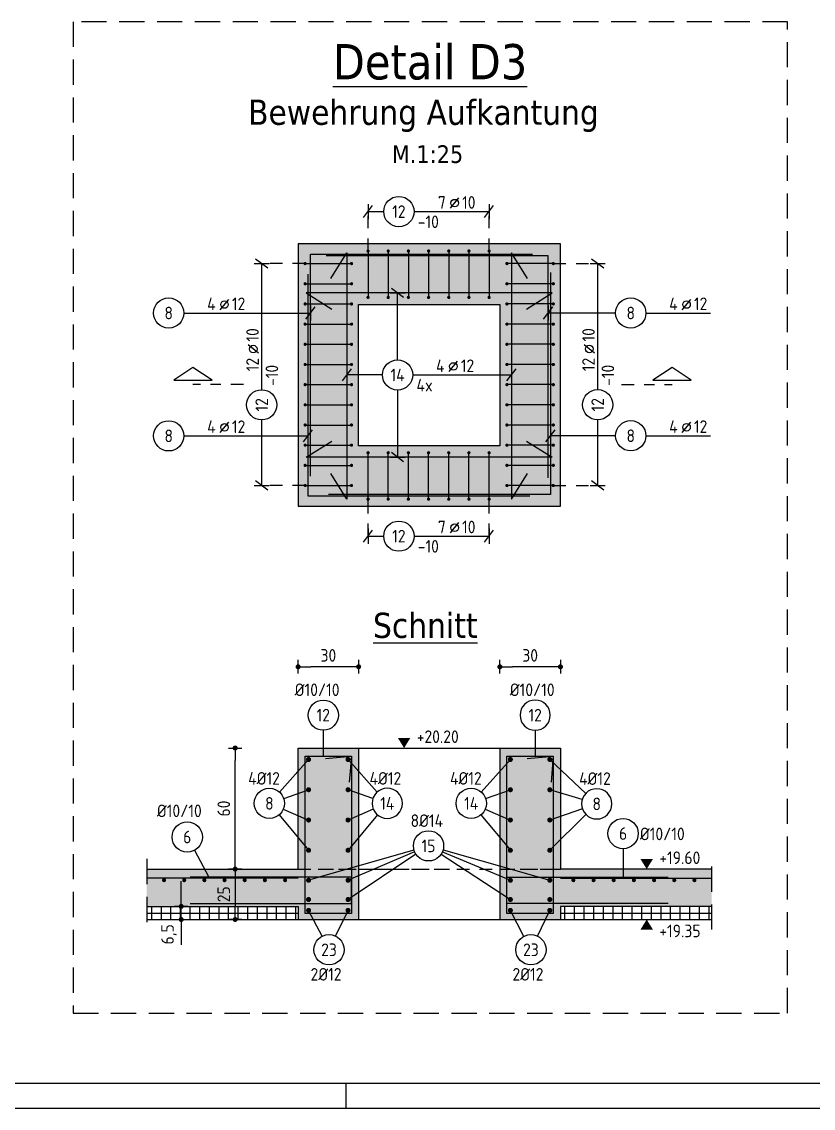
# Model space of a CAD drawing. Extents: x -25 to 84, y -4 to 31.
# Drawn here: x 18.23 to 26.08, y 0 to 10.77 of the extents above; entities that cross this region are included whole.
import ezdxf
from ezdxf.enums import TextEntityAlignment as Align

# ---------------------------------------------------------------- set-up
doc = ezdxf.new("R2010")
doc.units = 0
doc.header["$LTSCALE"] = 0.5
doc.header["$PDSIZE"] = 0.15
for name, pattern in [('AUSGEZOGEN', [1000.01, 1000, 0.01]), ('DASHDOTSMALL', [1.05, 0.5, -0.25, 0.05, -0.25]), ('DASHED', [0.75, 0.5, -0.25]), ('DOT', [0.175, 0.05, -0.125]), ('HIDDEN', [0.375, 0.25, -0.125]), ('STRICHLINIE', [0.75, 0.5, -0.25]), ('STRICHPUNKT2', [0.55, 0.25, -0.125, 0.05, -0.125]), ('VERDECKT', [0.375, 0.25, -0.125])]:
    doc.linetypes.add(name, pattern=pattern)
for name, color, linetype in [('BETON', 7, 'Continuous'), ('DETAIL', 7, 'Continuous'), ('DRUEBER', 7, 'Continuous'), ('grau_mittel', 7, 'Continuous'), ('Halbfertigteile', 7, 'Continuous'), ('HILFE', 7, 'Continuous'), ('koten', 7, 'Continuous'), ('MASSE', 7, 'Continuous'), ('OBJEKT', 7, 'Continuous'), ('RAHMEN', 7, 'Continuous'), ('RND', 7, 'Continuous'), ('SCHNITTE', 7, 'Continuous'), ('TEXT', 7, 'Continuous'), ('VERDECKT', 7, 'Continuous')]:
    doc.layers.add(name, color=color, linetype=linetype)
doc.styles.add('helv', font='tahoma.ttf')
doc.styles.add('txt', font='isocp.shx')
doc.dimstyles.new('DOT_I', dxfattribs={"dimscale": 0.5, "dimtxt": 0.25, "dimasz": 0.25, "dimexe": 0.1, "dimexo": 0.3, "dimgap": 0.1, "dimtad": 1, "dimdec": 3, "dimzin": 3, "dimtxsty": 'txt', "dimblk": 'DOT', "dimblk1": 'DOT', "dimblk2": 'DOT', "dimsah": 1, "dimcen": 0.1, "dimse1": 1, "dimse2": 1, "dimazin": 0, "dimtfac": 1, "dimtdec": 4, "dimtix": 1, "dimtmove": 2, "dimatfit": 3, "dimfxl": 0, "dimtvp": 1, "dimtolj": 1, "dimtzin": 0, "dimarcsym": 0})

# ---------------------------------------------------------------- blocks, each defined once
blk = doc.blocks.new('okrd_o')
at = {"layer": 'koten', "color": 7, "linetype": 'Continuous'}
blk.add_solid([(-0.125, 0.202), (0.125, 0.202), (0, 0)], dxfattribs=at)
at = {"layer": 'koten', "style": 'txt'}
blk.add_attdef('OKRD', (0.25, 0.1), '', height=0.25, dxfattribs=at)
blk = doc.blocks.new('DOT')
at = {"layer": 'MASSE', "color": 7, "linetype": 'Continuous'}
for p, q in [((0, 0), (-1, 0)), ((0, 0.54), (0, -0.54))]:
    blk.add_line(p, q, dxfattribs=at)
at = {"layer": 'MASSE', "color": 7, "linetype": 'Continuous', "const_width": 0.2}
blk.add_lwpolyline([(-0.1, 0, 1), (0.1, 0, 1)], format="xyb", close=True, dxfattribs=at)
blk = doc.blocks.new('*D47')
at = {"layer": 'Defpoints', "color": 0, "linetype": 'AUSGEZOGEN', "transparency": 16777216}
for p in [(20.35, 2.371), (20.35, 1.871), (20.35, 1.871)]:
    blk.add_point(p, dxfattribs=at)
at = {"layer": 'MASSE', "color": 0, "linetype": 'AUSGEZOGEN', "lineweight": -2, "transparency": 16777216}
blk.add_line((20.35, 2.246), (20.35, 1.996), dxfattribs=at)
at = {"layer": 'MASSE', "color": 0, "linetype": 'AUSGEZOGEN', "lineweight": -2, "transparency": 16777216, "xscale": 0.125, "yscale": 0.125, "zscale": 0.125}
for p, rotation in [((20.35, 2.371), 90), ((20.35, 1.871), 270)]:
    blk.add_blockref('DOT', p, dxfattribs=dict(at, rotation=rotation))
at = {"layer": 'MASSE', "color": 0, "linetype": 'AUSGEZOGEN', "transparency": 16777216, "insert": (20.237, 2.121), "char_height": 0.125, "attachment_point": 5, "rotation": 90, "style": 'txt'}
blk.add_mtext('\\A1;25', dxfattribs=at)
blk = doc.blocks.new('*D48')
at = {"layer": 'Defpoints', "color": 0, "linetype": 'AUSGEZOGEN', "transparency": 16777216}
for p in [(20.35, 3.571), (20.35, 3.571), (20.35, 2.371)]:
    blk.add_point(p, dxfattribs=at)
at = {"layer": 'MASSE', "color": 0, "linetype": 'AUSGEZOGEN', "lineweight": -2, "transparency": 16777216}
blk.add_line((20.35, 2.496), (20.35, 3.446), dxfattribs=at)
at = {"layer": 'MASSE', "color": 0, "linetype": 'AUSGEZOGEN', "lineweight": -2, "transparency": 16777216, "xscale": 0.125, "yscale": 0.125, "zscale": 0.125}
for p, rotation in [((20.35, 3.571), 90), ((20.35, 2.371), 270)]:
    blk.add_blockref('DOT', p, dxfattribs=dict(at, rotation=rotation))
at = {"layer": 'MASSE', "color": 0, "linetype": 'AUSGEZOGEN', "transparency": 16777216, "insert": (20.237, 2.971), "char_height": 0.125, "attachment_point": 5, "rotation": 90, "style": 'txt'}
blk.add_mtext('\\A1;60', dxfattribs=at)
blk = doc.blocks.new('SCHN-2')
at = {"layer": 'SCHNITTE', "color": 6, "linetype": 'Continuous'}
blk.add_lwpolyline([(0.378, 0.088), (0, 0.34), (-0.378, 0.088)], close=True, dxfattribs=at)
at = {"layer": 'SCHNITTE', "color": 1, "linetype": 'DASHDOTSMALL', "style": 'helv'}
blk.add_attdef('SCHN-2', text='', height=0.35, dxfattribs=at).set_placement((0, 0.45), align=Align.CENTER)
blk = doc.blocks.new('*D49')
at = {"layer": 'Defpoints', "color": 0, "linetype": 'AUSGEZOGEN', "transparency": 16777216}
for p in [(20.974, 4.376), (20.974, 4.376), (21.574, 4.376)]:
    blk.add_point(p, dxfattribs=at)
at = {"layer": 'MASSE', "color": 0, "linetype": 'AUSGEZOGEN', "lineweight": -2, "transparency": 16777216}
blk.add_line((21.449, 4.376), (21.099, 4.376), dxfattribs=at)
at = {"layer": 'MASSE', "color": 0, "linetype": 'AUSGEZOGEN', "lineweight": -2, "transparency": 16777216, "xscale": 0.125, "yscale": 0.125, "zscale": 0.125, "rotation": 180}
blk.add_blockref('DOT', (20.974, 4.376), dxfattribs=at)
at = {"layer": 'MASSE', "color": 0, "linetype": 'AUSGEZOGEN', "lineweight": -2, "transparency": 16777216, "xscale": 0.125, "yscale": 0.125, "zscale": 0.125}
blk.add_blockref('DOT', (21.574, 4.376), dxfattribs=at)
at = {"layer": 'MASSE', "color": 0, "linetype": 'AUSGEZOGEN', "transparency": 16777216, "insert": (21.274, 4.489), "char_height": 0.125, "attachment_point": 5, "style": 'txt'}
blk.add_mtext('\\A1;30', dxfattribs=at)
blk = doc.blocks.new('*D50')
at = {"layer": 'Defpoints', "color": 0, "linetype": 'AUSGEZOGEN', "transparency": 16777216}
for p in [(22.974, 4.376), (22.974, 4.376), (23.574, 4.376)]:
    blk.add_point(p, dxfattribs=at)
at = {"layer": 'MASSE', "color": 0, "linetype": 'AUSGEZOGEN', "lineweight": -2, "transparency": 16777216}
blk.add_line((23.449, 4.376), (23.099, 4.376), dxfattribs=at)
at = {"layer": 'MASSE', "color": 0, "linetype": 'AUSGEZOGEN', "lineweight": -2, "transparency": 16777216, "xscale": 0.125, "yscale": 0.125, "zscale": 0.125, "rotation": 180}
blk.add_blockref('DOT', (22.974, 4.376), dxfattribs=at)
at = {"layer": 'MASSE', "color": 0, "linetype": 'AUSGEZOGEN', "lineweight": -2, "transparency": 16777216, "xscale": 0.125, "yscale": 0.125, "zscale": 0.125}
blk.add_blockref('DOT', (23.574, 4.376), dxfattribs=at)
at = {"layer": 'MASSE', "color": 0, "linetype": 'AUSGEZOGEN', "transparency": 16777216, "insert": (23.274, 4.489), "char_height": 0.125, "attachment_point": 5, "style": 'txt'}
blk.add_mtext('\\A1;30', dxfattribs=at)
blk = doc.blocks.new('lei_gre')
at = {"layer": 'RND', "color": 7, "linetype": 'Continuous'}
for p, q in [((-0.09, -0.12), (0.09, 0.12)), ((0, 0.15), (0, -0.15))]:
    blk.add_line(p, q, dxfattribs=at)
blk = doc.blocks.new('RND_LEI')
at = {"layer": 'RND', "color": 7, "linetype": 'Continuous'}
blk.add_line((1.022, 0.066), (1.19, 0.27), dxfattribs=at)
for centre, radius in [((0, 0), 0.3), ((1.106, 0.168), 0.075)]:
    blk.add_circle(centre, radius, dxfattribs=at)
at = {"layer": 'RND', "color": 7, "linetype": 'Continuous', "style": 'txt'}
blk.add_attdef('ANZ', text='', height=0.25, dxfattribs=at).set_placement((0.931, 0.057), align=Align.RIGHT)
for tag, p in [('DUM', (1.253, 0.057)), ('ABSTD', (1.674, 0.057)), ('POSTXT', (0.374, -0.327))]:
    blk.add_attdef(tag, p, '', height=0.25, dxfattribs=at)
blk.add_attdef('POSL', text='', height=0.25, dxfattribs=at).set_placement((0, 0), align=Align.MIDDLE)
blk = doc.blocks.new('RND_HIN')
at = {"layer": 'RND', "color": 7, "linetype": 'Continuous'}
blk.add_circle((0, 0), 0.3, dxfattribs=at)
at = {"layer": 'RND', "color": 7, "linetype": 'Continuous', "style": 'txt'}
blk.add_attdef('POSI', text='', height=0.25, dxfattribs=at).set_placement((0, 0), align=Align.MIDDLE)
blk = doc.blocks.new('*D105')
at = {"layer": 'Defpoints', "color": 0, "linetype": 'AUSGEZOGEN', "transparency": 16777216}
for p in [(19.815, 2.001), (19.815, 2.001), (19.815, 1.871)]:
    blk.add_point(p, dxfattribs=at)
at = {"layer": 'MASSE', "color": 0, "linetype": 'AUSGEZOGEN', "lineweight": -2, "transparency": 16777216}
for p, q in [((19.815, 2.126), (19.815, 2.251)), ((19.815, 1.871), (19.815, 2.001)), ((19.815, 1.746), (19.815, 1.621))]:
    blk.add_line(p, q, dxfattribs=at)
at = {"layer": 'MASSE', "color": 0, "linetype": 'AUSGEZOGEN', "lineweight": -2, "transparency": 16777216, "xscale": 0.125, "yscale": 0.125, "zscale": 0.125}
for p, rotation in [((19.815, 2.001), 270), ((19.815, 1.871), 90)]:
    blk.add_blockref('DOT', p, dxfattribs=dict(at, rotation=rotation))
at = {"layer": 'MASSE', "color": 0, "linetype": 'AUSGEZOGEN', "transparency": 16777216, "insert": (19.694, 1.724), "char_height": 0.125, "attachment_point": 5, "rotation": 90, "style": 'txt'}
blk.add_mtext('\\A1;6,5', dxfattribs=at)
blk = doc.blocks.new('A1-35-0')
at = {"layer": 'RAHMEN', "color": 5}
blk.add_line((2, 0.5), (118.4, 0.5), dxfattribs=at)
at = {"layer": 'RAHMEN', "color": 7}
blk.add_line((42.9, 0), (42.9, 0.5), dxfattribs=at)
at = {"layer": 'RAHMEN'}
blk.add_line((0, 0), (118.9, 0), dxfattribs=at)

msp = doc.modelspace()

# ---------------------------------------------------------------- hatches: boundary and pattern name
at = {"layer": 'grau_mittel'}
h = msp.add_hatch(color=61, dxfattribs=at)
h.paths.add_polyline_path([(20.9735, 5.9674), (23.5735, 5.9674), (23.5735, 8.5674), (20.9735, 8.5674)])
h.paths.add_polyline_path([(22.9735, 6.5674), (22.9735, 7.9674), (21.5735, 7.9674), (21.5735, 6.5674)], flags=16)
h = msp.add_hatch(color=61, dxfattribs=at)
h.paths.add_polyline_path([(20.9735, 2.0008), (20.9735, 1.8708), (21.5735, 1.8708), (21.5735, 3.5708), (20.9735, 3.5708), (20.9735, 2.3708), (19.4735, 2.3708), (19.4735, 2.0008)])
h.paths.add_polyline_path([(23.5735, 2.0008), (25.0735, 2.0008), (25.0735, 2.3708), (23.5735, 2.3708), (23.5735, 3.5708), (22.9735, 3.5708), (22.9735, 1.8708), (23.5735, 1.8708)])
at = {"layer": 'Halbfertigteile', "linetype": 'AUSGEZOGEN', "transparency": 33554687}
h = msp.add_hatch(dxfattribs=at)
h.set_pattern_fill('ANSI37', color=171, scale=0.03, angle=135, style=0)
h.set_pattern_definition([(180, (34.85832, 17.07949), (-7e-18, -0.09525), []), (270, (34.85832, 17.07949), (0.09525, -2e-17), [])])
h.paths.add_polyline_path([(20.9735, 2.0008), (19.4735, 2.0008), (19.4735, 1.8708), (20.9735, 1.8708)])
h.paths.add_polyline_path([(25.0735, 2.0008), (23.5735, 2.0008), (23.5735, 1.8708), (25.0735, 1.8708)])

# ---------------------------------------------------------------- linework, layer by layer
at = {"layer": 'BETON', "color": 6, "linetype": 'AUSGEZOGEN'}
for p, q in [((23.5735, 8.5674), (20.9735, 8.5674)), ((20.9735, 8.5674), (20.9735, 5.9674)), ((23.5735, 5.9674), (23.5735, 8.5674)), ((20.9735, 5.9674), (23.5735, 5.9674)), ((20.9735, 3.5708), (21.5735, 3.5708)), ((20.9735, 2.3708), (20.9735, 3.5708)), ((21.5735, 3.5708), (21.5735, 1.8708)), ((22.9735, 3.5708), (23.5735, 3.5708)), ((22.9735, 3.5708), (22.9735, 1.8708)), ((23.5735, 3.5708), (23.5735, 2.3708)), ((19.4735, 2.3708), (20.9735, 2.3708)), ((25.0735, 2.3708), (23.5735, 2.3708)), ((19.4735, 2.0008), (20.9735, 2.0008)), ((20.9735, 2.0008), (20.9735, 1.8708)), ((25.0735, 2.0008), (23.5735, 2.0008)), ((23.5735, 2.0008), (23.5735, 1.8708)), ((19.4735, 1.8708), (21.5735, 1.8708)), ((22.9735, 1.8708), (25.0735, 1.8708))]:
    msp.add_line(p, q, dxfattribs=at)
msp.add_lwpolyline([(21.5735, 7.9674), (22.9735, 7.9674), (22.9735, 6.5674), (21.5735, 6.5674)], close=True, dxfattribs=at)
at = {"layer": 'DETAIL', "color": 102, "linetype": 'STRICHLINIE'}
msp.add_lwpolyline([(18.744, 10.7699), (18.744, 0.9433), (25.8254, 0.9433), (25.8254, 10.7699)], close=True, dxfattribs=at)
at = {"layer": 'DRUEBER', "color": 7, "linetype": 'DOT'}
msp.add_line((20.9735, 2.3708), (23.5735, 2.3708), dxfattribs=at)
at = {"layer": 'HILFE', "color": 102, "linetype": 'DASHED'}
for p, q in [((19.4735, 2.4708), (19.4735, 1.7708)), ((25.0735, 1.7708), (25.0735, 2.4708))]:
    msp.add_line(p, q, dxfattribs=at)
at = {"layer": 'OBJEKT', "color": 7, "linetype": 'AUSGEZOGEN'}
for p, q in [((21.5735, 3.5708), (22.9735, 3.5708)), ((21.5735, 1.8708), (22.9735, 1.8708))]:
    msp.add_line(p, q, dxfattribs=at)
at = {"layer": 'RND', "color": 7, "linetype": 'AUSGEZOGEN'}
for p, q in [((21.6671, 8.8879), (21.8227, 8.8879)), ((22.1227, 8.8879), (22.8671, 8.8879)), ((20.6132, 7.1226), (20.6132, 8.3726)), ((23.9434, 7.1235), (23.9434, 8.3726)), ((19.8414, 7.8828), (20.4814, 7.8828)), ((24.4209, 7.8828), (25.0609, 7.8828)), ((22.11, 7.2688), (22.75, 7.2688)), ((20.6132, 6.1726), (20.6132, 6.8226)), ((23.9434, 6.1726), (23.9434, 6.8235)), ((19.8414, 6.6651), (20.4814, 6.6651)), ((24.4209, 6.6659), (25.0609, 6.6659)), ((21.6671, 5.6708), (21.8227, 5.6708)), ((22.1227, 5.6708), (22.8671, 5.6708))]:
    msp.add_line(p, q, dxfattribs=at)
at = {"layer": 'RND', "color": 102, "linetype": 'VERDECKT'}
for p, q in [((21.6671, 8.4974), (21.6671, 8.8879)), ((22.8671, 8.4974), (22.8671, 8.8879)), ((21.0435, 8.3726), (20.6132, 8.3726)), ((23.5035, 8.3726), (23.9434, 8.3726)), ((21.0435, 6.1726), (20.6132, 6.1726)), ((23.5035, 6.1726), (23.9434, 6.1726)), ((21.6671, 5.6708), (21.6671, 6.0374)), ((22.8671, 5.6708), (22.8671, 6.0374))]:
    msp.add_line(p, q, dxfattribs=at)
at = {"layer": 'RND', "color": 102, "linetype": 'AUSGEZOGEN'}
for p, q in [((21.96, 7.4188), (21.96, 8.0812)), ((20.4814, 7.8828), (21.0964, 7.8828)), ((24.1209, 7.8828), (23.4524, 7.8828)), ((21.81, 7.2688), (21.4583, 7.2688)), ((22.75, 7.2688), (23.0887, 7.2688)), ((21.96, 7.1188), (21.96, 6.4537)), ((20.4814, 6.6651), (21.0713, 6.6651)), ((24.1209, 6.6659), (23.4758, 6.6659)), ((21.2235, 3.7465), (21.2235, 3.4908)), ((23.3236, 3.7465), (23.3236, 3.4908)), ((20.7892, 3.1343), (21.0778, 3.4572)), ((21.7575, 3.1343), (21.4688, 3.4572)), ((22.7896, 3.1343), (23.0782, 3.4572)), ((23.8248, 3.1205), (23.4688, 3.4572)), ((20.8309, 3.0716), (21.0778, 3.1572)), ((21.7157, 3.0716), (21.4688, 3.1572)), ((22.8314, 3.0716), (23.0782, 3.1572)), ((23.7902, 3.0606), (23.4688, 3.1572)), ((20.8272, 2.9638), (21.0778, 2.8572)), ((21.7194, 2.9638), (21.4688, 2.8572)), ((22.8277, 2.9638), (23.0782, 2.8572)), ((23.792, 2.9686), (23.4688, 2.8572)), ((23.8272, 2.9119), (23.4688, 2.5572)), ((20.7854, 2.9074), (21.0778, 2.5572)), ((21.7613, 2.9074), (21.4688, 2.5572)), ((22.7858, 2.9074), (23.0782, 2.5572)), ((19.9462, 2.5568), (20.0901, 2.2908)), ((22.1225, 2.5597), (21.0778, 2.26)), ((22.1287, 2.5421), (21.4688, 2.26)), ((22.1418, 2.5178), (21.4688, 2.0692)), ((22.3921, 2.5188), (23.0778, 2.0692)), ((22.4049, 2.5429), (23.0778, 2.26)), ((22.411, 2.5601), (23.4688, 2.26)), ((24.1952, 2.573), (24.1952, 2.2908)), ((21.2112, 1.7044), (21.0778, 1.9616)), ((21.3455, 1.7063), (21.4688, 1.9616)), ((23.212, 1.7042), (23.0778, 1.9616)), ((23.3463, 1.7065), (23.4688, 1.9616))]:
    msp.add_line(p, q, dxfattribs=at)
at = {"layer": 'RND', "color": 7, "linetype": 'AUSGEZOGEN'}
for points, const_width in [([(21.6751, 8.4974, 1), (21.6591, 8.4974, 1)], 0.016), ([(21.8751, 8.4974, 1), (21.8591, 8.4974, 1)], 0.016), ([(22.0751, 8.4974, 1), (22.0591, 8.4974, 1)], 0.016), ([(22.2751, 8.4974, 1), (22.2591, 8.4974, 1)], 0.016), ([(22.4751, 8.4974, 1), (22.4591, 8.4974, 1)], 0.016), ([(22.6751, 8.4974, 1), (22.6591, 8.4974, 1)], 0.016), ([(22.8751, 8.4974, 1), (22.8591, 8.4974, 1)], 0.016), ([(21.0435, 8.3646, 1), (21.0435, 8.3806, 1)], 0.016), ([(21.5035, 8.3646, 1), (21.5035, 8.3806, 1)], 0.016), ([(23.0435, 8.3646, -1), (23.0435, 8.3806, -1)], 0.016), ([(23.5035, 8.3646, -1), (23.5035, 8.3806, -1)], 0.016), ([(21.0435, 8.1646, 1), (21.0435, 8.1806, 1)], 0.016), ([(21.5035, 8.1646, 1), (21.5035, 8.1806, 1)], 0.016), ([(23.0435, 8.1646, -1), (23.0435, 8.1806, -1)], 0.016), ([(23.5035, 8.1646, -1), (23.5035, 8.1806, -1)], 0.016), ([(21.0435, 7.9646, 1), (21.0435, 7.9806, 1)], 0.016), ([(21.5035, 7.9646, 1), (21.5035, 7.9806, 1)], 0.016), ([(21.6751, 8.0374, 1), (21.6591, 8.0374, 1)], 0.016), ([(21.8751, 8.0374, 1), (21.8591, 8.0374, 1)], 0.016), ([(22.0751, 8.0374, 1), (22.0591, 8.0374, 1)], 0.016), ([(22.2751, 8.0374, 1), (22.2591, 8.0374, 1)], 0.016), ([(22.4751, 8.0374, 1), (22.4591, 8.0374, 1)], 0.016), ([(22.6751, 8.0374, 1), (22.6591, 8.0374, 1)], 0.016), ([(22.8751, 8.0374, 1), (22.8591, 8.0374, 1)], 0.016), ([(23.0435, 7.9646, -1), (23.0435, 7.9806, -1)], 0.016), ([(23.5035, 7.9646, -1), (23.5035, 7.9806, -1)], 0.016), ([(21.0435, 7.7646, 1), (21.0435, 7.7806, 1)], 0.016), ([(21.5035, 7.7646, 1), (21.5035, 7.7806, 1)], 0.016), ([(23.0435, 7.7646, -1), (23.0435, 7.7806, -1)], 0.016), ([(23.5035, 7.7646, -1), (23.5035, 7.7806, -1)], 0.016), ([(21.0435, 7.5646, 1), (21.0435, 7.5806, 1)], 0.016), ([(21.5035, 7.5646, 1), (21.5035, 7.5806, 1)], 0.016), ([(23.0435, 7.5646, -1), (23.0435, 7.5806, -1)], 0.016), ([(23.5035, 7.5646, -1), (23.5035, 7.5806, -1)], 0.016), ([(21.0435, 7.3646, 1), (21.0435, 7.3806, 1)], 0.016), ([(21.5035, 7.3646, 1), (21.5035, 7.3806, 1)], 0.016), ([(23.0435, 7.3646, -1), (23.0435, 7.3806, -1)], 0.016), ([(23.5035, 7.3646, -1), (23.5035, 7.3806, -1)], 0.016), ([(21.0435, 7.1646, 1), (21.0435, 7.1806, 1)], 0.016), ([(21.5035, 7.1646, 1), (21.5035, 7.1806, 1)], 0.016), ([(23.0435, 7.1646, -1), (23.0435, 7.1806, -1)], 0.016), ([(23.5035, 7.1646, -1), (23.5035, 7.1806, -1)], 0.016), ([(21.0435, 6.9646, 1), (21.0435, 6.9806, 1)], 0.016), ([(21.5035, 6.9646, 1), (21.5035, 6.9806, 1)], 0.016), ([(23.0435, 6.9646, -1), (23.0435, 6.9806, -1)], 0.016), ([(23.5035, 6.9646, -1), (23.5035, 6.9806, -1)], 0.016), ([(21.0435, 6.7646, 1), (21.0435, 6.7806, 1)], 0.016), ([(21.5035, 6.7646, 1), (21.5035, 6.7806, 1)], 0.016), ([(23.0435, 6.7646, -1), (23.0435, 6.7806, -1)], 0.016), ([(23.5035, 6.7646, -1), (23.5035, 6.7806, -1)], 0.016), ([(21.0435, 6.5646, 1), (21.0435, 6.5806, 1)], 0.016), ([(21.5035, 6.5646, 1), (21.5035, 6.5806, 1)], 0.016), ([(23.0435, 6.5646, -1), (23.0435, 6.5806, -1)], 0.016), ([(23.5035, 6.5646, -1), (23.5035, 6.5806, -1)], 0.016), ([(21.6751, 6.4974, -1), (21.6591, 6.4974, -1)], 0.016), ([(21.8751, 6.4974, -1), (21.8591, 6.4974, -1)], 0.016), ([(22.0751, 6.4974, -1), (22.0591, 6.4974, -1)], 0.016), ([(22.2751, 6.4974, -1), (22.2591, 6.4974, -1)], 0.016), ([(22.4751, 6.4974, -1), (22.4591, 6.4974, -1)], 0.016), ([(22.6751, 6.4974, -1), (22.6591, 6.4974, -1)], 0.016), ([(22.8751, 6.4974, -1), (22.8591, 6.4974, -1)], 0.016), ([(21.0435, 6.3646, 1), (21.0435, 6.3806, 1)], 0.016), ([(21.5035, 6.3646, 1), (21.5035, 6.3806, 1)], 0.016), ([(23.0435, 6.3646, -1), (23.0435, 6.3806, -1)], 0.016), ([(23.5035, 6.3646, -1), (23.5035, 6.3806, -1)], 0.016), ([(21.0435, 6.1646, 1), (21.0435, 6.1806, 1)], 0.016), ([(21.5035, 6.1646, 1), (21.5035, 6.1806, 1)], 0.016), ([(23.0435, 6.1646, -1), (23.0435, 6.1806, -1)], 0.016), ([(23.5035, 6.1646, -1), (23.5035, 6.1806, -1)], 0.016), ([(21.6751, 6.0374, -1), (21.6591, 6.0374, -1)], 0.016), ([(21.8751, 6.0374, -1), (21.8591, 6.0374, -1)], 0.016), ([(22.0751, 6.0374, -1), (22.0591, 6.0374, -1)], 0.016), ([(22.2751, 6.0374, -1), (22.2591, 6.0374, -1)], 0.016), ([(22.4751, 6.0374, -1), (22.4591, 6.0374, -1)], 0.016), ([(22.6751, 6.0374, -1), (22.6591, 6.0374, -1)], 0.016), ([(22.8751, 6.0374, -1), (22.8591, 6.0374, -1)], 0.016), ([(21.0653, 3.4572, 1), (21.0903, 3.4572, 1)], 0.025), ([(21.4563, 3.4572, 1), (21.4813, 3.4572, 1)], 0.025), ([(23.0653, 3.4572, 1), (23.0903, 3.4572, 1)], 0.025), ([(23.4563, 3.4572, 1), (23.4813, 3.4572, 1)], 0.025), ([(21.0653, 3.1572, 1), (21.0903, 3.1572, 1)], 0.025), ([(21.4563, 3.1572, 1), (21.4813, 3.1572, 1)], 0.025), ([(23.0653, 3.1572, 1), (23.0903, 3.1572, 1)], 0.025), ([(23.4563, 3.1572, 1), (23.4813, 3.1572, 1)], 0.025), ([(21.0653, 2.8572, 1), (21.0903, 2.8572, 1)], 0.025), ([(21.4563, 2.8572, 1), (21.4813, 2.8572, 1)], 0.025), ([(23.0653, 2.8572, 1), (23.0903, 2.8572, 1)], 0.025), ([(23.4563, 2.8572, 1), (23.4813, 2.8572, 1)], 0.025), ([(21.0653, 2.5572, 1), (21.0903, 2.5572, 1)], 0.025), ([(21.4563, 2.5572, 1), (21.4813, 2.5572, 1)], 0.025), ([(23.0653, 2.5572, 1), (23.0903, 2.5572, 1)], 0.025), ([(23.4563, 2.5572, 1), (23.4813, 2.5572, 1)], 0.025), ([(19.6348, 2.2608, 1), (19.6548, 2.2608, 1)], 0.02), ([(19.8348, 2.2608, -1), (19.8548, 2.2608, -1)], 0.02), ([(20.0348, 2.2608, -1), (20.0548, 2.2608, -1)], 0.02), ([(20.2348, 2.2608, -1), (20.2548, 2.2608, -1)], 0.02), ([(20.4348, 2.2608, -1), (20.4548, 2.2608, -1)], 0.02), ([(20.6348, 2.2608, -1), (20.6548, 2.2608, -1)], 0.02), ([(20.8348, 2.2608, -1), (20.8548, 2.2608, -1)], 0.02), ([(21.0653, 2.26, 1), (21.0903, 2.26, 1)], 0.025), ([(21.4563, 2.26, 1), (21.4813, 2.26, 1)], 0.025), ([(23.0653, 2.26, 1), (23.0903, 2.26, 1)], 0.025), ([(23.4563, 2.26, 1), (23.4813, 2.26, 1)], 0.025), ([(23.7123, 2.2608, 1), (23.6923, 2.2608, 1)], 0.02), ([(23.9123, 2.2608, 1), (23.8923, 2.2608, 1)], 0.02), ([(24.1123, 2.2608, 1), (24.0923, 2.2608, 1)], 0.02), ([(24.3123, 2.2608, 1), (24.2923, 2.2608, 1)], 0.02), ([(24.5123, 2.2608, 1), (24.4923, 2.2608, 1)], 0.02), ([(24.7123, 2.2608, 1), (24.6923, 2.2608, 1)], 0.02), ([(24.9123, 2.2608, -1), (24.8923, 2.2608, -1)], 0.02), ([(21.0653, 2.0692, 1), (21.0903, 2.0692, 1)], 0.025), ([(21.4563, 2.0692, 1), (21.4813, 2.0692, 1)], 0.025), ([(23.0653, 2.0692, 1), (23.0903, 2.0692, 1)], 0.025), ([(23.4563, 2.0692, 1), (23.4813, 2.0692, 1)], 0.025), ([(21.0653, 1.9616, 1), (21.0903, 1.9616, 1)], 0.025), ([(21.4563, 1.9616, 1), (21.4813, 1.9616, 1)], 0.025), ([(23.0653, 1.9616, 1), (23.0903, 1.9616, 1)], 0.025), ([(23.4563, 1.9616, 1), (23.4813, 1.9616, 1)], 0.025)]:
    msp.add_lwpolyline(points, format="xyb", close=True, dxfattribs=dict(at, const_width=const_width))
at = {"layer": 'RND', "color": 1, "linetype": 'AUSGEZOGEN'}
for points in [[(21.0964, 6.2657), (21.0964, 8.4657), (23.2964, 8.4657)], [(23.4524, 6.2499), (23.4524, 8.4499), (21.2524, 8.4499)], [(21.2993, 8.2242), (21.4583, 8.4786), (21.4583, 6.0386), (21.2993, 6.2929)], [(21.6671, 8.4974), (21.6671, 8.0374)], [(21.8671, 8.4974), (21.8671, 8.0374)], [(22.0671, 8.4974), (22.0671, 8.0374)], [(22.2671, 8.4974), (22.2671, 8.0374)], [(22.4671, 8.4974), (22.4671, 8.0374)], [(22.6671, 8.4974), (22.6671, 8.0374)], [(22.8671, 8.4974), (22.8671, 8.0374)], [(23.2478, 8.2242), (23.0887, 8.4786), (23.0887, 6.0386), (23.2478, 6.2929)], [(21.0435, 8.3726), (21.5035, 8.3726)], [(23.5035, 8.3726), (23.0435, 8.3726)], [(21.0713, 8.2692), (21.0713, 6.0692), (23.2713, 6.0692)], [(23.4758, 8.285), (23.4758, 6.085), (21.2758, 6.085)], [(21.0435, 8.1726), (21.5035, 8.1726)], [(23.2392, 7.9222), (23.4935, 8.0812), (21.0535, 8.0812), (21.3079, 7.9222)], [(23.5035, 8.1726), (23.0435, 8.1726)], [(21.0435, 7.9726), (21.5035, 7.9726)], [(23.5035, 7.9726), (23.0435, 7.9726)], [(21.0435, 7.7726), (21.5035, 7.7726)], [(23.5035, 7.7726), (23.0435, 7.7726)], [(21.0435, 7.5726), (21.5035, 7.5726)], [(23.5035, 7.5726), (23.0435, 7.5726)], [(21.0435, 7.3726), (21.5035, 7.3726)], [(23.5035, 7.3726), (23.0435, 7.3726)], [(21.0435, 7.1726), (21.5035, 7.1726)], [(23.5035, 7.1726), (23.0435, 7.1726)], [(21.0435, 6.9726), (21.5035, 6.9726)], [(23.5035, 6.9726), (23.0435, 6.9726)], [(21.0435, 6.7726), (21.5035, 6.7726)], [(23.5035, 6.7726), (23.0435, 6.7726)], [(21.0435, 6.5726), (21.5035, 6.5726)], [(23.2392, 6.6127), (23.4935, 6.4537), (21.0535, 6.4537), (21.3079, 6.6127)], [(23.5035, 6.5726), (23.0435, 6.5726)], [(21.6671, 6.0374), (21.6671, 6.4974)], [(21.8671, 6.0374), (21.8671, 6.4974)], [(22.0671, 6.0374), (22.0671, 6.4974)], [(22.2671, 6.0374), (22.2671, 6.4974)], [(22.4671, 6.0374), (22.4671, 6.4974)], [(22.6671, 6.0374), (22.6671, 6.4974)], [(22.8671, 6.0374), (22.8671, 6.4974)], [(21.0435, 6.3726), (21.5035, 6.3726)], [(23.5035, 6.3726), (23.0435, 6.3726)], [(21.0435, 6.1726), (21.5035, 6.1726)], [(23.5035, 6.1726), (23.0435, 6.1726)], [(21.2445, 3.4681), (21.5035, 3.4908), (21.5035, 1.9308), (21.0435, 1.9308), (21.0435, 3.4908), (21.5035, 3.4908), (21.4809, 3.2317)], [(23.2445, 3.4681), (23.5035, 3.4908), (23.5035, 1.9308), (23.0435, 1.9308), (23.0435, 3.4908), (23.5035, 3.4908), (23.4809, 3.2317)], [(20.9735, 2.2808), (19.4735, 2.2808)], [(19.9035, 2.0308), (21.5035, 2.0308), (21.5035, 2.2908), (19.9035, 2.2908)], [(24.6435, 2.0308), (23.0435, 2.0308), (23.0435, 2.2908), (24.6435, 2.2908)], [(23.5735, 2.2808), (25.0735, 2.2808)]]:
    msp.add_lwpolyline(points, dxfattribs=at)
at = {"layer": 'SCHNITTE', "color": 6, "linetype": 'STRICHPUNKT2'}
for p, q in [((20.432, 7.1726), (19.932, 7.1726)), ((24.1803, 7.1726), (24.6803, 7.1726))]:
    msp.add_line(p, q, dxfattribs=at)
at = {"layer": 'VERDECKT', "color": 7, "linetype": 'HIDDEN'}
msp.add_line((20.9735, 2.3708), (23.5735, 2.3708), dxfattribs=at)

# ---------------------------------------------------------------- block references
at = {"layer": 'koten', "color": 7, "linetype": 'AUSGEZOGEN', "xscale": 0.5, "yscale": 0.5, "zscale": 0.5}
for p, values in [((22.0246, 3.5707), {'OKRD': '+20.20'}), ((24.4291, 2.3707), {'OKRD': '+19.60'})]:
    msp.add_blockref('okrd_o', p, dxfattribs=at).add_auto_attribs(values)
at = {"layer": 'koten', "color": 7, "linetype": 'AUSGEZOGEN'}
ref = msp.add_blockref('okrd_o', (24.4291, 1.8708), dxfattribs=dict(at, xscale=-0.5, yscale=0.5, zscale=0.5, rotation=180))
ref.add_attrib('OKRD', '+19.35', (24.5541, 1.6953), dxfattribs={"height": 0.125, "style": 'txt'})
at = {"layer": 'RAHMEN', "color": 191, "linetype": 'AUSGEZOGEN', "xscale": 0.5, "yscale": 0.5, "zscale": 0.5}
msp.add_blockref('A1-35-0', (0, 0), dxfattribs=at)
at = {"layer": 'RND', "color": 7, "linetype": 'AUSGEZOGEN', "xscale": 0.5, "yscale": 0.5, "zscale": 0.5}
for p in [(21.6671, 8.8879), (22.8671, 8.8879), (21.0964, 7.8828), (23.4524, 7.8828), (21.4583, 7.2688), (23.0887, 7.2688), (21.0713, 6.6651), (23.4758, 6.6659), (21.6671, 5.6708), (22.8671, 5.6708)]:
    msp.add_blockref('lei_gre', p, dxfattribs=at)
for name, p, values in [('RND_LEI', (21.9727, 8.8879), {'POSL': '12', 'DUM': '10', 'ANZ': '7', 'POSTXT': '-10'}), ('RND_LEI', (19.6914, 7.8828), {'POSL': '8', 'DUM': '12', 'ANZ': '4'}), ('RND_LEI', (24.2709, 7.8828), {'POSL': '8', 'DUM': '12', 'ANZ': '4'}), ('RND_LEI', (21.96, 7.2688), {'POSL': '14', 'DUM': '12', 'ANZ': '4', 'POSTXT': '4x'}), ('RND_LEI', (19.6914, 6.6651), {'POSL': '8', 'DUM': '12', 'ANZ': '4'}), ('RND_LEI', (24.2709, 6.6659), {'POSL': '8', 'DUM': '12', 'ANZ': '4'}), ('RND_LEI', (21.9727, 5.6708), {'POSL': '12', 'DUM': '10', 'ANZ': '7', 'POSTXT': '-10'}), ('RND_HIN', (21.2235, 3.8965), {'POSI': '12'}), ('RND_HIN', (20.6892, 3.0225), {'POSI': '8'}), ('RND_HIN', (22.6896, 3.0225), {'POSI': '14'}), ('RND_HIN', (19.8748, 2.6887), {'POSI': '6'}), ('RND_HIN', (24.1952, 2.723), {'POSI': '6'}), ('RND_HIN', (22.2666, 2.601), {'POSI': '15'}), ('RND_HIN', (21.2803, 1.5712), {'POSI': '23'}), ('RND_HIN', (23.2814, 1.5712), {'POSI': '23'})]:
    msp.add_blockref(name, p, dxfattribs=at).add_auto_attribs(values)
at = {"layer": 'RND', "color": 7, "linetype": 'AUSGEZOGEN', "xscale": 0.5, "yscale": 0.5, "zscale": 0.5, "rotation": 90}
for p in [(20.6132, 8.3726), (23.9434, 8.3726), (21.96, 8.0812), (21.96, 6.4537), (20.6132, 6.1726), (23.9434, 6.1726)]:
    msp.add_blockref('lei_gre', p, dxfattribs=at)
for p in [(20.6132, 6.9726), (23.9434, 6.9735)]:
    msp.add_blockref('RND_LEI', p, dxfattribs=at).add_auto_attribs({'POSL': '12', 'DUM': '10', 'ANZ': '12', 'POSTXT': '-10'})
at = {"layer": 'RND', "color": 7, "linetype": 'AUSGEZOGEN'}
ref = msp.add_blockref('RND_HIN', (23.3236, 3.8965), dxfattribs=dict(at, xscale=-0.5, yscale=0.5, zscale=0.5))
ref.add_attrib('POSI', '12', dxfattribs={"color": 7, "linetype": 'Continuous', "height": 0.125, "style": 'txt'}).set_placement((23.3236, 3.8965), align=Align.MIDDLE)
ref = msp.add_blockref('RND_HIN', (21.8574, 3.0225), dxfattribs=dict(at, xscale=-0.5, yscale=0.5, zscale=0.5))
ref.add_attrib('POSI', '14', dxfattribs={"color": 7, "linetype": 'Continuous', "height": 0.125, "style": 'txt'}).set_placement((21.8574, 3.0225), align=Align.MIDDLE)
ref = msp.add_blockref('RND_HIN', (23.9338, 3.0174), dxfattribs=dict(at, xscale=-0.5, yscale=0.5, zscale=0.5))
ref.add_attrib('POSI', '8', dxfattribs={"color": 7, "linetype": 'Continuous', "height": 0.125, "style": 'txt'}).set_placement((23.9338, 3.0174), align=Align.MIDDLE)
at = {"layer": 'SCHNITTE', "color": 6, "linetype": 'STRICHPUNKT2', "xscale": 0.5, "yscale": 0.5, "zscale": 0.5}
for p in [(19.932, 7.1726), (24.6803, 7.1726)]:
    msp.add_blockref('SCHN-2', p, dxfattribs=at)

# ---------------------------------------------------------------- texts
at = {"layer": 'TEXT', "color": 5, "linetype": 'AUSGEZOGEN', "style": 'helv'}
msp.add_text('%%UDetail D3', height=0.35, dxfattribs=at).set_placement((21.3173, 10.1983))
at = {"layer": 'TEXT', "color": 6, "linetype": 'AUSGEZOGEN', "style": 'helv'}
for s, p in [('Bewehrung Aufkantung', (20.4779, 9.748)), ('%%USchnitt', (21.7164, 4.6621))]:
    msp.add_text(s, height=0.25, dxfattribs=at).set_placement(p)
at = {"layer": 'TEXT', "color": 1, "linetype": 'AUSGEZOGEN', "style": 'helv'}
msp.add_text('M.1:25', height=0.175, dxfattribs=at).set_placement((21.9028, 9.3703))
at = {"layer": 'TEXT', "color": 7, "linetype": 'AUSGEZOGEN', "style": 'txt'}
for s, p in [('%%C10/10', (20.9403, 4.0856)), ('%%C10/10', (23.0723, 4.0856)), ('4%%C12', (20.479, 3.2073)), ('4%%C12', (21.6817, 3.2073)), ('4%%C12', (22.4794, 3.2073)), ('4%%C12', (23.7588, 3.2049)), ('%%C10/10', (19.5746, 2.8855)), ('8%%C14', (22.0887, 2.7881)), ('%%C10/10', (24.362, 2.6569)), ('2%%C12', (21.0975, 1.2652)), ('2%%C12', (23.0986, 1.2652))]:
    msp.add_text(s, height=0.125, dxfattribs=at).set_placement(p)

# ---------------------------------------------------------------- dimensions: what is measured, and where the dimension line sits
at = {"layer": 'MASSE', "color": 7, "linetype": 'AUSGEZOGEN'}
for base, p1, p2, picture, middle in [((20.9735, 4.3764), (21.5735, 4.3764), (20.9735, 4.3764), '*D49', (21.2735, 4.4889)), ((22.9735, 4.3764), (23.5735, 4.3764), (22.9735, 4.3764), '*D50', (23.2735, 4.4889))]:
    dim = msp.add_linear_dim(base=base, p1=p1, p2=p2, dimstyle='DOT_I', override={"dimdec": 0, "dimlfac": 50}, dxfattribs=at)
    dim.commit()
    dim.dimension.update_dxf_attribs({"geometry": picture, "text_midpoint": middle})
for base, p2, picture, middle in [((20.35, 3.5708), (20.35, 3.5708), '*D48', (20.2375, 2.9708)), ((20.35, 1.8708), (20.35, 1.8708), '*D47', (20.2375, 2.1208))]:
    dim = msp.add_linear_dim(base=base, p1=(20.35, 2.3708), p2=p2, angle=90, dimstyle='DOT_I', override={"dimdec": 0, "dimlfac": 50}, dxfattribs=at)
    dim.commit()
    dim.dimension.update_dxf_attribs({"geometry": picture, "text_midpoint": middle})
dim = msp.add_linear_dim(base=(19.8154, 2.0008), p1=(19.8154, 1.8708), p2=(19.8154, 2.0008), angle=90, dimstyle='DOT_I', override={"dimdec": 1, "dimlfac": 50}, dxfattribs=at)
dim.commit()
dim.dimension.update_dxf_attribs({"geometry": '*D105', "text_midpoint": (19.6935, 1.7244), "dimtype": 160})

doc.saveas('drawing.dxf')
